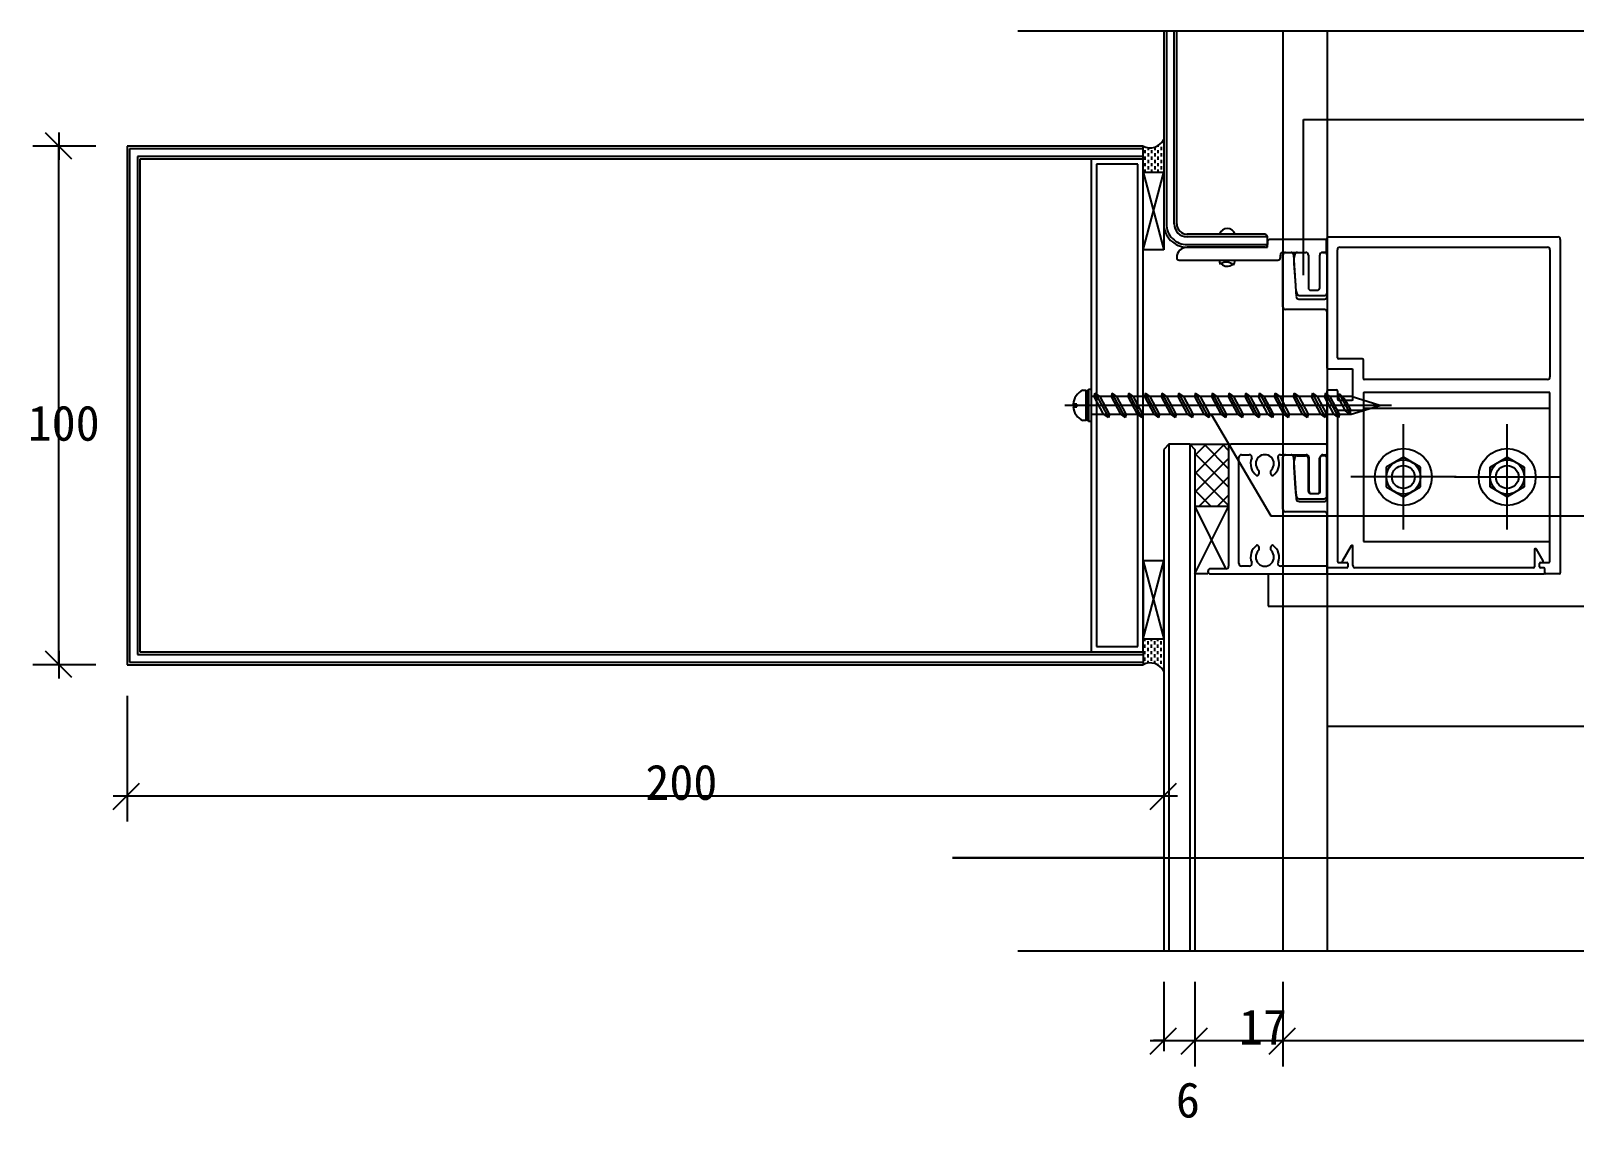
# Model space of a CAD drawing. Header units: metres. Extents: x 113411 to 113999, y 39617 to 40408.
# Drawn here: x 113410.9 to 113708.6, y 39617.3 to 39826.9 of the extents above; entities that cross this region are included whole.
import ezdxf

# ---------------------------------------------------------------- set-up
doc = ezdxf.new("R2010")
doc.units = ezdxf.units.M
for name, color, linetype in [('AXIS', 3, 'Continuous'), ('DOTE', 1, 'Continuous'), ('LAYER4', 6, 'Continuous'), ('PUB_DIM', 3, 'Continuous')]:
    doc.layers.add(name, color=color, linetype=linetype)

msp = doc.modelspace()

# ---------------------------------------------------------------- linework, layer by layer
for p, q in [((113416.28, 39807.35), (113416.28, 39802.07)), ((113673.39, 39754.72), (113610.35, 39754.72)), ((113416.28, 39707.37), (113416.28, 39702.09)), ((113426.79, 39679.46), (113432.07, 39679.46)), ((113626.78, 39679.46), (113632.06, 39679.46)), ((113626.79, 39632.25), (113632.07, 39632.25)), ((113632.78, 39632.25), (113638.06, 39632.25)), ((113649.79, 39632.25), (113655.06, 39632.25))]:
    msp.add_line(p, q)
for points in [[(113413.63, 39807.34), (113418.7, 39802.28)], [(113413.63, 39707.37), (113418.7, 39702.3)], [(113426.79, 39676.82), (113431.86, 39681.89)], [(113626.79, 39676.82), (113631.86, 39681.89)], [(113626.79, 39629.61), (113631.86, 39634.68)], [(113632.79, 39629.61), (113637.86, 39634.68)], [(113649.79, 39629.61), (113654.86, 39634.68)]]:
    msp.add_lwpolyline(points)
at = {"layer": 'AXIS'}
for p, q in [((113601.3, 39826.94), (113719.77, 39826.94)), ((113655.2, 39784.22), (113656.83, 39784.22)), ((113657.33, 39783.72), (113657.33, 39777.42)), ((113659.53, 39777.42), (113659.53, 39783.72)), ((113660.43, 39784.22), (113660.03, 39784.22)), ((113660.93, 39776.42), (113660.93, 39783.72)), ((113654.54, 39782.08), (113654.82, 39777.88)), ((113655.56, 39775.92), (113660.43, 39775.92)), ((113657.83, 39776.92), (113659.03, 39776.92)), ((113613.81, 39757.66), (113614.43, 39757.66)), ((113614.43, 39757.66), (113614.43, 39751.78)), ((113614.43, 39751.9), (113614.43, 39757.54)), ((113614.43, 39757.54), (113614.93, 39757.54)), ((113614.93, 39751.6), (113614.93, 39757.85)), ((113614.93, 39757.85), (113615.43, 39757.85)), ((113614.93, 39757.54), (113614.93, 39751.9)), ((113615.43, 39757.85), (113615.43, 39751.6)), ((113612.65, 39754.97), (113611.95, 39754.97)), ((113611.95, 39754.47), (113612.65, 39754.47)), ((113612.65, 39754.47), (113612.65, 39754.97)), ((113614.43, 39755.22), (113614.93, 39754.72)), ((113614.43, 39754.72), (113614.93, 39754.22)), ((113614.43, 39751.78), (113613.81, 39751.78)), ((113614.93, 39751.9), (113614.43, 39751.9)), ((113615.43, 39751.6), (113614.93, 39751.6)), ((113655.16, 39745.02), (113656.8, 39745.02)), ((113660.4, 39745.02), (113660, 39745.02)), ((113654.51, 39742.88), (113654.79, 39738.68)), ((113657.3, 39744.52), (113657.3, 39738.22)), ((113659.5, 39738.22), (113659.5, 39744.52)), ((113660.9, 39737.22), (113660.9, 39744.52)), ((113655.53, 39736.72), (113660.4, 39736.72)), ((113657.8, 39737.72), (113659, 39737.72)), ((113601.3, 39649.57), (113719.48, 39649.57))]:
    msp.add_line(p, q, dxfattribs=at)
for centre, radius, start, end in [((113659.25, 39782.52), 4.73, 163.51, 185.37), ((113655.2, 39783.72), 0.5, 90, 163.51), ((113656.83, 39783.72), 0.5, 0, 90), ((113656.83, 39783.72), 0.5, 0, 90), ((113656.83, 39783.72), 0.5, 0, 90), ((113660.03, 39783.72), 0.5, 90, 180), ((113660.03, 39783.72), 0.5, 90, 180), ((113660.43, 39783.72), 0.5, 0, 90), ((113661.68, 39778.17), 6.87, 182.45, 195.98), ((113655.56, 39776.42), 0.5, 195.98, 270), ((113657.83, 39777.42), 0.5, 180, 270), ((113659.03, 39777.42), 0.5, 270, 0), ((113660.43, 39776.42), 0.5, 270, 0), ((113615.18, 39754.72), 3.24, 114.96, 175.58), ((113615.18, 39754.72), 3.24, 184.42, 245.04), ((113655.16, 39744.52), 0.5, 90, 163.51), ((113656.8, 39744.52), 0.5, 0, 90), ((113656.8, 39744.52), 0.5, 0, 90), ((113656.8, 39744.52), 0.5, 0, 90), ((113660, 39744.52), 0.5, 90, 180), ((113660, 39744.52), 0.5, 90, 180), ((113660.4, 39744.52), 0.5, 0, 90), ((113659.22, 39743.32), 4.73, 163.51, 185.37), ((113661.65, 39738.97), 6.87, 182.45, 195.98), ((113655.53, 39737.22), 0.5, 195.98, 270), ((113657.8, 39738.22), 0.5, 180, 270), ((113659, 39738.22), 0.5, 270, 0), ((113660.4, 39737.22), 0.5, 270, 0)]:
    msp.add_arc(centre, radius, start, end, dxfattribs=at)
at = {"layer": 'DOTE'}
for p, q in [((113629.44, 39826.94), (113629.44, 39789.72)), ((113631.94, 39789.72), (113631.94, 39826.94)), ((113652.43, 39826.94), (113652.43, 39649.57)), ((113660.93, 39826.94), (113660.93, 39649.57)), ((113625.43, 39804.72), (113429.43, 39804.72)), ((113429.43, 39804.72), (113429.43, 39704.72)), ((113625.43, 39802.22), (113625.43, 39804.72)), ((113625.43, 39802.22), (113431.93, 39802.22)), ((113431.93, 39802.22), (113431.93, 39707.22)), ((113615.43, 39802.22), (113615.43, 39707.22)), ((113625.43, 39802.22), (113615.43, 39802.22)), ((113625.43, 39707.22), (113625.43, 39802.22)), ((113616.43, 39801.22), (113616.43, 39708.22)), ((113624.43, 39801.22), (113616.43, 39801.22)), ((113624.43, 39708.22), (113624.43, 39801.22)), ((113648.94, 39787.72), (113633.94, 39787.72)), ((113649.44, 39785.22), (113649.44, 39787.22)), ((113660.63, 39786.72), (113649.93, 39786.72)), ((113660.83, 39786.02), (113660.83, 39786.52)), ((113660.93, 39775.72), (113660.93, 39787.02)), ((113661.13, 39787.22), (113705.43, 39787.22)), ((113705.93, 39786.72), (113705.93, 39722.42)), ((113648.93, 39785.22), (113633.93, 39785.22)), ((113633.94, 39785.22), (113649.44, 39785.22)), ((113649.43, 39786.22), (113649.43, 39785.72)), ((113649.43, 39785.72), (113649.43, 39785.72)), ((113651.93, 39783.22), (113651.93, 39783.72)), ((113652.43, 39784.22), (113656.83, 39784.22)), ((113652.43, 39773.72), (113652.43, 39783.72)), ((113652.93, 39784.22), (113653.98, 39784.22)), ((113654.48, 39783.75), (113654.99, 39775.69)), ((113657.33, 39783.72), (113657.33, 39777.42)), ((113659.53, 39777.42), (113659.53, 39783.72)), ((113660.03, 39784.22), (113660.63, 39784.22)), ((113660.83, 39784.42), (113660.83, 39786.02)), ((113662.93, 39763.92), (113662.93, 39784.72)), ((113663.43, 39785.22), (113703.43, 39785.22)), ((113703.93, 39784.72), (113703.93, 39760.22)), ((113631.93, 39783.22), (113631.93, 39783.22)), ((113631.93, 39783.22), (113631.93, 39783.22)), ((113632.43, 39782.72), (113651.43, 39782.72)), ((113655.49, 39775.22), (113660.43, 39775.22)), ((113657.83, 39776.92), (113659.03, 39776.92)), ((113660.43, 39773.22), (113652.93, 39773.22)), ((113660.93, 39761.92), (113660.93, 39772.72)), ((113667.73, 39763.72), (113663.13, 39763.72)), ((113667.93, 39759.92), (113667.93, 39763.52)), ((113665.73, 39761.72), (113661.13, 39761.72)), ((113665.93, 39755.92), (113665.93, 39761.52)), ((113703.43, 39759.72), (113668.13, 39759.72)), ((113660.93, 39736.72), (113660.93, 39757.52)), ((113661.13, 39757.72), (113662.73, 39757.72)), ((113662.93, 39757.52), (113662.93, 39755.92)), ((113667.93, 39757.02), (113667.93, 39753.92)), ((113703.93, 39757.22), (113668.13, 39757.22)), ((113703.93, 39724.62), (113703.93, 39757.22)), ((113663.13, 39755.72), (113665.73, 39755.72)), ((113667.73, 39753.72), (113663.13, 39753.72)), ((113667.93, 39754.22), (113703.93, 39754.22)), ((113667.93, 39753.92), (113667.93, 39728.47)), ((113662.93, 39753.52), (113662.93, 39724.62)), ((113630.43, 39747.22), (113629.43, 39746.22)), ((113629.43, 39746.22), (113629.43, 39649.57)), ((113634.43, 39747.22), (113630.43, 39747.22)), ((113634.43, 39747.22), (113635.43, 39746.22)), ((113635.43, 39746.22), (113635.43, 39649.57)), ((113641.93, 39746.72), (113641.93, 39723.72)), ((113660.73, 39747.22), (113642.43, 39747.22)), ((113644.43, 39745.22), (113645.93, 39745.22)), ((113651.93, 39745.22), (113656.93, 39745.22)), ((113652.93, 39745.22), (113653.98, 39745.22)), ((113660.13, 39745.22), (113660.73, 39745.22)), ((113660.93, 39745.42), (113660.93, 39747.02)), ((113643.93, 39724.22), (113643.93, 39744.72)), ((113652.43, 39734.72), (113652.43, 39744.72)), ((113654.48, 39744.75), (113654.99, 39736.69)), ((113657.43, 39744.72), (113657.43, 39738.22)), ((113659.63, 39738.22), (113659.63, 39744.72)), ((113675.66, 39744.72), (113672.36, 39742.82)), ((113672.36, 39742.82), (113672.36, 39739.02)), ((113678.95, 39742.82), (113675.66, 39744.72)), ((113678.95, 39739.02), (113678.95, 39742.82)), ((113692.39, 39742.82), (113695.68, 39744.72)), ((113692.39, 39739.02), (113692.39, 39742.82)), ((113695.68, 39744.72), (113698.97, 39742.82)), ((113698.97, 39742.82), (113698.97, 39739.02)), ((113672.36, 39739.02), (113675.66, 39737.12)), ((113675.66, 39737.12), (113678.95, 39739.02)), ((113695.68, 39737.12), (113692.39, 39739.02)), ((113698.97, 39739.02), (113695.68, 39737.12)), ((113655.56, 39736.22), (113660.43, 39736.22)), ((113657.93, 39737.72), (113659.13, 39737.72)), ((113660.43, 39734.22), (113652.93, 39734.22)), ((113660.93, 39723.62), (113660.93, 39733.72)), ((113665.56, 39727.63), (113663.88, 39724.72)), ((113665.93, 39723.82), (113665.93, 39727.53)), ((113667.93, 39728.47), (113703.93, 39728.47)), ((113702.61, 39724.72), (113701.31, 39726.97)), ((113663.13, 39724.42), (113664.73, 39724.42)), ((113664.05, 39724.42), (113664.73, 39724.42)), ((113664.93, 39724.22), (113664.93, 39723.62)), ((113664.93, 39724.22), (113664.93, 39723.62)), ((113700.93, 39726.87), (113700.93, 39723.62)), ((113701.93, 39723.62), (113701.93, 39724.22)), ((113701.93, 39723.62), (113701.93, 39724.22)), ((113702.13, 39724.42), (113702.43, 39724.42)), ((113702.13, 39724.42), (113703.73, 39724.42)), ((113641.43, 39723.22), (113638.43, 39723.22)), ((113638.43, 39722.22), (113660.73, 39722.22)), ((113645.93, 39723.72), (113644.43, 39723.72)), ((113660.73, 39723.72), (113651.93, 39723.72)), ((113660.93, 39722.42), (113660.93, 39723.52)), ((113660.93, 39723.22), (113660.93, 39722.42)), ((113664.73, 39723.42), (113661.13, 39723.42)), ((113664.73, 39723.42), (113661.13, 39723.42)), ((113661.13, 39722.22), (113702.73, 39722.22)), ((113700.73, 39723.42), (113666.33, 39723.42)), ((113702.73, 39723.42), (113702.13, 39723.42)), ((113702.73, 39723.42), (113702.13, 39723.42)), ((113702.93, 39722.42), (113702.93, 39723.22)), ((113702.93, 39722.42), (113702.93, 39723.22)), ((113705.73, 39722.22), (113703.13, 39722.22)), ((113431.93, 39707.22), (113625.43, 39707.22)), ((113615.43, 39707.22), (113625.43, 39707.22)), ((113616.43, 39708.22), (113624.43, 39708.22)), ((113429.43, 39704.72), (113625.43, 39704.72))]:
    msp.add_line(p, q, dxfattribs=at)
for centre, radius in [((113675.66, 39740.92), 5.49), ((113695.68, 39740.92), 5.49), ((113675.66, 39740.92), 3.29), ((113675.66, 39740.92), 2.2), ((113695.68, 39740.92), 3.29), ((113695.68, 39740.92), 2.2)]:
    msp.add_circle(centre, radius, dxfattribs=at)
for centre, radius, start, end in [((113633.94, 39789.72), 4.5, 180, 225), ((113633.94, 39789.72), 2, 180, 225), ((113633.94, 39789.72), 4.5, 225, 270), ((113633.94, 39789.72), 2, 225, 270), ((113641.68, 39787.25), 1.57, 17.34, 162.66), ((113648.94, 39787.22), 0.5, 44.97, 90.03), ((113648.93, 39787.22), 0.5, 0.03, 44.97), ((113649.93, 39786.22), 0.5, 90, 180), ((113660.63, 39786.52), 0.2, 0, 90), ((113661.13, 39787.02), 0.2, 90, 180), ((113705.43, 39786.72), 0.5, 0, 90), ((113633.93, 39783.22), 2, 90, 180), ((113648.93, 39785.72), 0.5, 270, 0), ((113652.43, 39783.72), 0.5, 90, 180), ((113652.93, 39783.72), 0.5, 90, 180), ((113653.98, 39783.72), 0.5, 3.81, 90), ((113656.83, 39783.72), 0.5, 0, 90), ((113660.03, 39783.72), 0.5, 90, 180), ((113660.63, 39784.42), 0.2, 270, 0), ((113663.43, 39784.72), 0.5, 90, 180), ((113703.43, 39784.72), 0.5, 0, 90), ((113632.43, 39783.22), 0.5, 180, 270), ((113641.65, 39782.72), 1.5, 179.99, 210.34), ((113641.52, 39780.32), 2, 47.71, 124.39), ((113641.68, 39783.24), 1.7, 225.5, 308.01), ((113641.68, 39782.72), 1.5, 321.77, 0.01), ((113651.43, 39783.22), 0.5, 270, 0), ((113655.49, 39775.72), 0.5, 183.81, 270), ((113657.83, 39777.42), 0.5, 180, 270), ((113659.03, 39777.42), 0.5, 270, 0), ((113660.43, 39775.72), 0.5, 270, 0), ((113652.93, 39773.72), 0.5, 180, 270), ((113660.43, 39772.72), 0.5, 0, 90), ((113663.13, 39763.92), 0.2, 180, 270), ((113667.73, 39763.52), 0.2, 360, 90), ((113661.13, 39761.92), 0.2, 180, 270), ((113665.73, 39761.52), 0.2, 360, 90), ((113668.13, 39759.92), 0.2, 180, 270), ((113703.43, 39760.22), 0.5, 270, 0), ((113661.13, 39757.52), 0.2, 90, 180), ((113662.73, 39757.52), 0.2, 360, 90), ((113668.13, 39757.02), 0.2, 90, 180), ((113663.13, 39755.92), 0.2, 180, 270), ((113663.13, 39753.52), 0.2, 90, 180), ((113665.73, 39755.92), 0.2, 270, 360), ((113667.73, 39753.92), 0.2, 270, 360), ((113642.43, 39746.72), 0.5, 90, 180), ((113644.43, 39744.72), 0.5, 90, 180), ((113645.93, 39744.72), 0.5, 337.38, 90), ((113648.93, 39743.47), 1.75, 316.6, 223.4), ((113651.93, 39744.72), 0.5, 90, 202.62), ((113652.93, 39744.72), 0.5, 90, 180), ((113653.98, 39744.72), 0.5, 3.81, 90), ((113656.93, 39744.72), 0.5, 0, 90), ((113660.13, 39744.72), 0.5, 90, 180), ((113660.73, 39747.02), 0.2, 0, 90), ((113660.73, 39745.42), 0.2, 270, 0), ((113648.93, 39743.47), 2.75, 157.38, 234.65), ((113647.15, 39741.79), 0.7, 307.54, 43.4), ((113650.71, 39741.79), 0.7, 136.6, 232.46), ((113648.93, 39743.47), 2.75, 305.35, 22.62), ((113647.46, 39741.39), 0.2, 234.65, 307.54), ((113650.41, 39741.39), 0.2, 232.46, 305.35), ((113655.49, 39736.73), 0.51, 184.18, 277.55), ((113657.93, 39738.22), 0.5, 180, 270), ((113659.13, 39738.22), 0.5, 270, 0), ((113660.43, 39736.72), 0.5, 270, 360), ((113652.93, 39734.72), 0.5, 180, 270), ((113660.43, 39733.72), 0.5, 0, 90), ((113648.93, 39725.47), 2.75, 125.35, 202.62), ((113647.46, 39727.55), 0.2, 52.46, 125.35), ((113647.15, 39727.15), 0.7, 316.6, 52.46), ((113650.71, 39727.15), 0.7, 127.54, 223.4), ((113650.41, 39727.55), 0.2, 54.65, 127.54), ((113648.93, 39725.47), 2.75, 337.38, 54.65), ((113665.73, 39727.53), 0.2, 360, 150), ((113701.13, 39726.87), 0.2, 30, 180), ((113644.43, 39724.22), 0.5, 180, 270), ((113645.93, 39724.22), 0.5, 270, 22.62), ((113648.93, 39725.47), 1.75, 136.6, 43.4), ((113651.93, 39724.22), 0.5, 157.38, 270), ((113663.13, 39724.62), 0.2, 180, 270), ((113664.05, 39724.62), 0.2, 150, 270), ((113664.73, 39724.22), 0.2, 0, 90), ((113664.73, 39724.22), 0.2, 360, 90), ((113702.13, 39724.22), 0.2, 90, 180), ((113702.13, 39724.22), 0.2, 90, 180), ((113702.43, 39724.62), 0.2, 270, 30), ((113703.73, 39724.62), 0.2, 270, 0), ((113638.43, 39722.72), 0.5, 90, 270), ((113641.43, 39723.72), 0.5, 270, 0), ((113660.73, 39723.52), 0.2, 0, 90), ((113660.73, 39722.42), 0.2, 270, 0), ((113661.13, 39723.62), 0.2, 180, 270), ((113661.13, 39723.22), 0.2, 90, 180), ((113661.13, 39722.42), 0.2, 180, 270), ((113664.73, 39723.62), 0.2, 270, 360), ((113664.73, 39723.62), 0.2, 270, 360), ((113666.33, 39723.82), 0.4, 180, 270), ((113700.73, 39723.62), 0.2, 270, 0), ((113702.13, 39723.62), 0.2, 180, 270), ((113702.13, 39723.62), 0.2, 180, 270), ((113702.73, 39723.22), 0.2, 0, 90), ((113702.73, 39723.22), 0.2, 0, 90), ((113702.73, 39722.42), 0.2, 270, 0), ((113703.13, 39722.42), 0.2, 180, 270), ((113705.73, 39722.42), 0.2, 270, 0)]:
    msp.add_arc(centre, radius, start, end, dxfattribs=at)
at = {"layer": 'LAYER4'}
for p, q in [((113675.66, 39730.76), (113675.66, 39751.08)), ((113695.68, 39730.76), (113695.68, 39751.08)), ((113685.82, 39740.92), (113665.5, 39740.92)), ((113685.52, 39740.92), (113705.84, 39740.92))]:
    msp.add_line(p, q, dxfattribs=at)
at = {"layer": 'PUB_DIM'}
for p, q in [((113629.94, 39826.94), (113629.94, 39789.72)), ((113631.44, 39789.72), (113631.44, 39826.94)), ((113656.4, 39809.86), (113998.79, 39809.86)), ((113656.4, 39779.83), (113656.4, 39809.86)), ((113423.43, 39804.71), (113411.28, 39804.71)), ((113416.28, 39704.72), (113416.28, 39804.71)), ((113626.43, 39804.41), (113626.43, 39803.96)), ((113627.68, 39804.52), (113627.68, 39803.96)), ((113628.3, 39804.79), (113628.3, 39804.59)), ((113628.93, 39805.28), (113628.93, 39805.21)), ((113628.93, 39804.59), (113628.93, 39803.96)), ((113625.43, 39804.22), (113429.93, 39804.22)), ((113429.93, 39804.22), (113429.93, 39705.22)), ((113625.43, 39802.72), (113431.43, 39802.72)), ((113431.43, 39802.72), (113431.43, 39706.72)), ((113625.8, 39803.96), (113625.8, 39803.34)), ((113625.8, 39802.71), (113625.8, 39802.09)), ((113625.8, 39801.46), (113625.8, 39800.84)), ((113626.43, 39803.34), (113626.43, 39802.71)), ((113626.43, 39802.09), (113626.43, 39801.46)), ((113627.05, 39803.96), (113627.05, 39803.34)), ((113627.05, 39802.71), (113627.05, 39802.09)), ((113627.05, 39801.46), (113627.05, 39800.84)), ((113627.68, 39803.34), (113627.68, 39802.71)), ((113627.68, 39802.09), (113627.68, 39801.46)), ((113628.3, 39803.96), (113628.3, 39803.34)), ((113628.3, 39802.71), (113628.3, 39802.09)), ((113628.3, 39801.46), (113628.3, 39800.84)), ((113628.93, 39803.34), (113628.93, 39802.71)), ((113628.93, 39802.09), (113628.93, 39801.46)), ((113625.43, 39784.72), (113629.43, 39799.72)), ((113625.43, 39799.72), (113629.43, 39784.72)), ((113625.43, 39799.72), (113629.43, 39799.72)), ((113625.43, 39784.72), (113625.43, 39799.72)), ((113625.8, 39800.21), (113625.8, 39799.72)), ((113626.43, 39800.84), (113626.43, 39800.21)), ((113627.05, 39800.21), (113627.05, 39799.72)), ((113627.68, 39800.84), (113627.68, 39800.21)), ((113628.3, 39800.21), (113628.3, 39799.72)), ((113628.93, 39800.84), (113628.93, 39800.21)), ((113629.43, 39799.72), (113629.43, 39784.72)), ((113649.44, 39787.22), (113633.94, 39787.22)), ((113629.43, 39784.72), (113625.43, 39784.72)), ((113633.94, 39785.72), (113649.44, 39785.72)), ((113656.4, 39779.83), (113656.4, 39783.83)), ((113616.03, 39756.42), (113616.22, 39757.1)), ((113617.14, 39756.42), (113616.22, 39757.1)), ((113616.22, 39757.1), (113618.74, 39752.38)), ((113619.45, 39757.1), (113619.26, 39756.42)), ((113620.36, 39756.42), (113619.45, 39757.1)), ((113621.97, 39752.38), (113619.45, 39757.1)), ((113622.67, 39757.1), (113622.49, 39756.42)), ((113623.59, 39756.42), (113622.67, 39757.1)), ((113625.2, 39752.38), (113622.67, 39757.1)), ((113625.9, 39757.1), (113625.71, 39756.42)), ((113626.82, 39756.42), (113625.9, 39757.1)), ((113628.42, 39752.38), (113625.9, 39757.1)), ((113629.13, 39757.1), (113628.94, 39756.42)), ((113630.04, 39756.42), (113629.13, 39757.1)), ((113631.65, 39752.38), (113629.13, 39757.1)), ((113632.35, 39757.1), (113632.17, 39756.42)), ((113633.27, 39756.42), (113632.35, 39757.1)), ((113634.88, 39752.38), (113632.35, 39757.1)), ((113635.58, 39757.1), (113635.39, 39756.42)), ((113636.5, 39756.42), (113635.58, 39757.1)), ((113638.1, 39752.38), (113635.58, 39757.1)), ((113638.81, 39757.1), (113638.62, 39756.42)), ((113639.72, 39756.42), (113638.81, 39757.1)), ((113641.33, 39752.38), (113638.81, 39757.1)), ((113642.03, 39757.1), (113641.85, 39756.42)), ((113642.95, 39756.42), (113642.03, 39757.1)), ((113644.56, 39752.38), (113642.03, 39757.1)), ((113645.26, 39757.1), (113645.07, 39756.42)), ((113646.18, 39756.42), (113645.26, 39757.1)), ((113647.78, 39752.38), (113645.26, 39757.1)), ((113647.89, 39757.07), (113647.7, 39756.39)), ((113648.81, 39756.42), (113647.89, 39757.1)), ((113647.89, 39757.1), (113650.41, 39752.38)), ((113650.9, 39757.1), (113650.72, 39756.42)), ((113653.43, 39752.38), (113650.9, 39757.1)), ((113650.9, 39757.1), (113651.82, 39756.42)), ((113654.56, 39757.1), (113654.37, 39756.42)), ((113654.56, 39757.1), (113655.47, 39756.42)), ((113657.08, 39752.38), (113654.56, 39757.1)), ((113658.13, 39757.07), (113657.94, 39756.39)), ((113660.65, 39752.38), (113658.13, 39757.1)), ((113658.13, 39757.1), (113659.04, 39756.42)), ((113660.62, 39757.07), (113660.43, 39756.39)), ((113661.53, 39756.42), (113660.62, 39757.1)), ((113660.62, 39757.1), (113663.14, 39752.38)), ((113663.32, 39756.92), (113663.14, 39756.24)), ((113664.45, 39755.86), (113663.32, 39756.92)), ((113663.34, 39756.9), (113665.43, 39752.99)), ((113665.56, 39756.41), (113615.43, 39756.41)), ((113615.43, 39756.41), (113615.43, 39753.03)), ((113617.83, 39753.06), (113616.03, 39756.42)), ((113618.94, 39753.05), (113617.14, 39756.42)), ((113619.26, 39756.42), (113621.06, 39753.06)), ((113622.17, 39753.05), (113620.36, 39756.42)), ((113622.49, 39756.42), (113624.28, 39753.06)), ((113625.39, 39753.05), (113623.59, 39756.42)), ((113625.71, 39756.42), (113627.51, 39753.06)), ((113628.62, 39753.05), (113626.82, 39756.42)), ((113628.94, 39756.42), (113630.74, 39753.06)), ((113631.85, 39753.05), (113630.04, 39756.42)), ((113632.17, 39756.42), (113633.96, 39753.06)), ((113635.07, 39753.05), (113633.27, 39756.42)), ((113635.39, 39756.42), (113637.19, 39753.06)), ((113638.3, 39753.05), (113636.5, 39756.42)), ((113638.62, 39756.42), (113640.41, 39753.06)), ((113641.53, 39753.05), (113639.72, 39756.42)), ((113641.85, 39756.42), (113643.64, 39753.06)), ((113644.75, 39753.05), (113642.95, 39756.42)), ((113645.07, 39756.42), (113646.87, 39753.06)), ((113647.98, 39753.05), (113646.18, 39756.42)), ((113649.5, 39753.06), (113647.7, 39756.42)), ((113650.61, 39753.05), (113648.81, 39756.42)), ((113650.72, 39756.42), (113652.51, 39753.06)), ((113651.82, 39756.42), (113653.62, 39753.03)), ((113654.37, 39756.42), (113656.16, 39753.06)), ((113655.47, 39756.42), (113657.27, 39753.03)), ((113659.74, 39753.06), (113657.94, 39756.42)), ((113659.04, 39756.42), (113660.85, 39753.05)), ((113662.22, 39753.06), (113660.43, 39756.42)), ((113663.33, 39753.05), (113661.53, 39756.42)), ((113664.52, 39753.67), (113663.14, 39756.25)), ((113665.46, 39753.98), (113664.45, 39755.86)), ((113665.43, 39752.99), (113665.46, 39753.98)), ((113671.12, 39754.72), (113665.56, 39756.41)), ((113665.56, 39753.03), (113671.12, 39754.72)), ((113615.43, 39753.03), (113665.56, 39753.03)), ((113618.74, 39752.38), (113617.83, 39753.06)), ((113618.93, 39753.06), (113618.74, 39752.38)), ((113621.06, 39753.06), (113621.97, 39752.38)), ((113622.17, 39753.05), (113621.98, 39752.37)), ((113624.28, 39753.06), (113625.2, 39752.38)), ((113625.39, 39753.05), (113625.21, 39752.37)), ((113627.51, 39753.06), (113628.42, 39752.38)), ((113628.62, 39753.05), (113628.43, 39752.37)), ((113630.74, 39753.06), (113631.65, 39752.38)), ((113631.85, 39753.05), (113631.66, 39752.37)), ((113633.96, 39753.06), (113634.88, 39752.38)), ((113635.07, 39753.05), (113634.88, 39752.37)), ((113637.19, 39753.06), (113638.1, 39752.38)), ((113638.3, 39753.05), (113638.11, 39752.37)), ((113638.63, 39752.9), (113650.11, 39733.43)), ((113638.63, 39752.9), (113640.66, 39749.45)), ((113640.41, 39753.06), (113641.33, 39752.38)), ((113641.53, 39753.05), (113641.34, 39752.37)), ((113643.64, 39753.06), (113644.56, 39752.38)), ((113644.75, 39753.05), (113644.56, 39752.37)), ((113646.87, 39753.06), (113647.78, 39752.38)), ((113647.98, 39753.05), (113647.79, 39752.37)), ((113650.41, 39752.38), (113649.5, 39753.06)), ((113650.6, 39753.06), (113650.41, 39752.38)), ((113652.51, 39753.06), (113653.43, 39752.38)), ((113653.62, 39753.03), (113653.43, 39752.38)), ((113656.16, 39753.06), (113657.08, 39752.38)), ((113657.27, 39753.03), (113657.08, 39752.38)), ((113660.65, 39752.38), (113659.74, 39753.06)), ((113660.84, 39753.06), (113660.65, 39752.38)), ((113663.14, 39752.38), (113662.22, 39753.06)), ((113663.33, 39753.06), (113663.14, 39752.38)), ((113665.43, 39752.99), (113664.52, 39753.67)), ((113630.43, 39747.22), (113630.43, 39649.57)), ((113634.43, 39747.22), (113634.43, 39649.57)), ((113634.43, 39747.22), (113642.43, 39747.22)), ((113635.43, 39745.06), (113637.59, 39747.22)), ((113635.43, 39741.53), (113641.13, 39747.22)), ((113635.43, 39745.45), (113641.93, 39738.95)), ((113637.2, 39747.22), (113641.93, 39742.48)), ((113640.73, 39747.22), (113641.93, 39746.02)), ((113635.43, 39737.99), (113641.93, 39744.49)), ((113635.43, 39741.91), (113641.93, 39735.41)), ((113636.2, 39735.22), (113641.93, 39740.96)), ((113635.43, 39738.38), (113638.59, 39735.22)), ((113639.73, 39735.22), (113641.93, 39737.42)), ((113641.93, 39735.22), (113635.43, 39735.22)), ((113635.43, 39722.22), (113641.93, 39735.22)), ((113635.43, 39735.22), (113641.29, 39723.37)), ((113650.11, 39733.43), (113998.79, 39733.43)), ((113625.43, 39709.72), (113629.43, 39724.72)), ((113625.43, 39724.72), (113629.43, 39709.72)), ((113629.43, 39724.72), (113625.43, 39724.72)), ((113625.43, 39724.72), (113625.43, 39709.72)), ((113629.43, 39709.72), (113629.43, 39724.72)), ((113637.93, 39722.22), (113635.43, 39722.22)), ((113649.58, 39722.22), (113649.58, 39716.01)), ((113649.58, 39722.22), (113649.58, 39718.22)), ((113649.58, 39716.01), (113998.79, 39716.01)), ((113625.43, 39709.72), (113629.43, 39709.72)), ((113625.8, 39709.23), (113625.8, 39709.72)), ((113626.43, 39708.61), (113626.43, 39709.23)), ((113627.05, 39709.23), (113627.05, 39709.72)), ((113627.68, 39708.61), (113627.68, 39709.23)), ((113628.3, 39709.23), (113628.3, 39709.72)), ((113628.93, 39708.61), (113628.93, 39709.23)), ((113431.43, 39706.72), (113625.43, 39706.72)), ((113625.43, 39707.22), (113625.43, 39704.72)), ((113625.8, 39707.98), (113625.8, 39708.61)), ((113625.8, 39706.73), (113625.8, 39707.36)), ((113625.8, 39705.48), (113625.8, 39706.11)), ((113626.43, 39707.36), (113626.43, 39707.98)), ((113626.43, 39706.11), (113626.43, 39706.73)), ((113627.05, 39707.98), (113627.05, 39708.61)), ((113627.05, 39706.73), (113627.05, 39707.36)), ((113627.05, 39705.48), (113627.05, 39706.11)), ((113627.68, 39707.36), (113627.68, 39707.98)), ((113627.68, 39706.11), (113627.68, 39706.73)), ((113628.3, 39707.98), (113628.3, 39708.61)), ((113628.3, 39706.73), (113628.3, 39707.36)), ((113628.3, 39705.48), (113628.3, 39706.11)), ((113628.93, 39707.36), (113628.93, 39707.98)), ((113628.93, 39706.11), (113628.93, 39706.73)), ((113423.43, 39704.72), (113411.28, 39704.72)), ((113429.93, 39705.22), (113625.43, 39705.22)), ((113626.43, 39705.03), (113626.43, 39705.48)), ((113627.68, 39704.92), (113627.68, 39705.48)), ((113628.3, 39704.65), (113628.3, 39704.86)), ((113628.93, 39704.86), (113628.93, 39705.48)), ((113628.93, 39704.16), (113628.93, 39704.23)), ((113429.43, 39698.72), (113429.43, 39674.46)), ((113629.43, 39698.72), (113629.43, 39674.46)), ((113660.93, 39692.84), (113774.44, 39692.84)), ((113660.93, 39692.84), (113664.93, 39692.84)), ((113429.43, 39679.46), (113629.43, 39679.46)), ((113588.66, 39667.47), (113998.79, 39667.47)), ((113629.43, 39667.47), (113588.66, 39667.47)), ((113629.43, 39667.47), (113625.43, 39667.47)), ((113629.43, 39643.57), (113629.43, 39630.21)), ((113635.43, 39643.57), (113635.43, 39627.25)), ((113635.43, 39643.57), (113635.43, 39627.25)), ((113652.43, 39643.57), (113652.43, 39627.25)), ((113652.43, 39643.57), (113652.43, 39627.25)), ((113629.43, 39632.25), (113627.43, 39632.25)), ((113629.43, 39632.25), (113635.43, 39632.25)), ((113635.43, 39632.25), (113652.43, 39632.25)), ((113652.43, 39632.25), (113802.43, 39632.25))]:
    msp.add_line(p, q, dxfattribs=at)
for centre, radius, start, end in [((113626.8, 39807.36), 2.97, 242.52, 332.38), ((113633.94, 39789.72), 4, 180, 225), ((113633.94, 39789.72), 2.5, 180, 225), ((113633.94, 39789.72), 4, 225, 270), ((113633.94, 39789.72), 2.5, 225, 270), ((113626.8, 39702.09), 2.97, 27.62, 117.48)]:
    msp.add_arc(centre, radius, start, end, dxfattribs=at)

# ---------------------------------------------------------------- texts
at = {"layer": 'PUB_DIM', "char_height": 6.8, "attachment_point": 1}
for s, insert in [('\\A1;100', (113410.28, 39754.71)), ('\\A1;200', (113529.43, 39685.46)), ('\\A1;17', (113643.93, 39638.25)), ('\\A1;6', (113631.77, 39624.2))]:
    msp.add_mtext(s, dxfattribs=dict(at, insert=insert))

doc.saveas('drawing.dxf')
